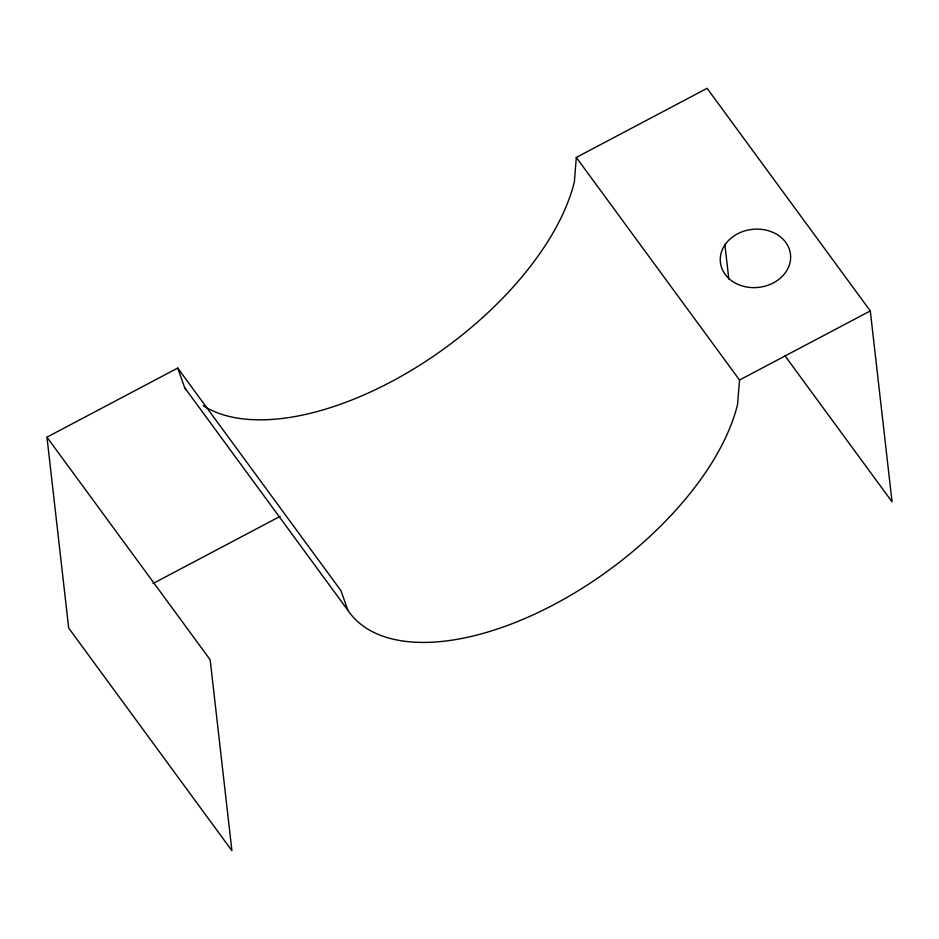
<?xml version="1.0" encoding="UTF-8"?>
<svg xmlns="http://www.w3.org/2000/svg" width="939" height="939" viewBox="0 0 939 939"><rect width="100%" height="100%" fill="white"/><g stroke="black" fill="none" stroke-linecap="round" stroke-linejoin="round"><path stroke-width="1.41" d="M784.969 355.787L892.05 501.837L870.3 310.926L707.09 88.325L576.311 157.435L574.363 181.826A235.02 119.429 -36.2 0 1 412.115 369.907A235.02 119.429 -36.2 0 1 203.258 405.718M576.311 157.435L739.521 380.025L737.573 404.427A235.02 119.429 -36.2 0 1 553.822 604.657A235.02 119.429 -36.2 0 1 347.899 610.338L184.69 387.737L177.729 368.065L46.95 437.163L68.7 628.074L231.91 850.675L210.16 659.765L46.95 437.163M152.998 583.53L280.104 516.368M739.521 380.025L870.3 310.926M177.729 368.065L340.939 590.654L347.899 610.338M724.861 244.257L728.84 279.235M186.321 390.049A235.02 119.429 -36.2 0 1 184.69 387.737M738.207 284.482A35.283 29.179 -6.5 0 0 790.65 256.77A35.283 29.179 -6.5 0 0 737.479 233.87A35.283 29.179 -6.5 0 0 738.207 284.482"/></g></svg>
